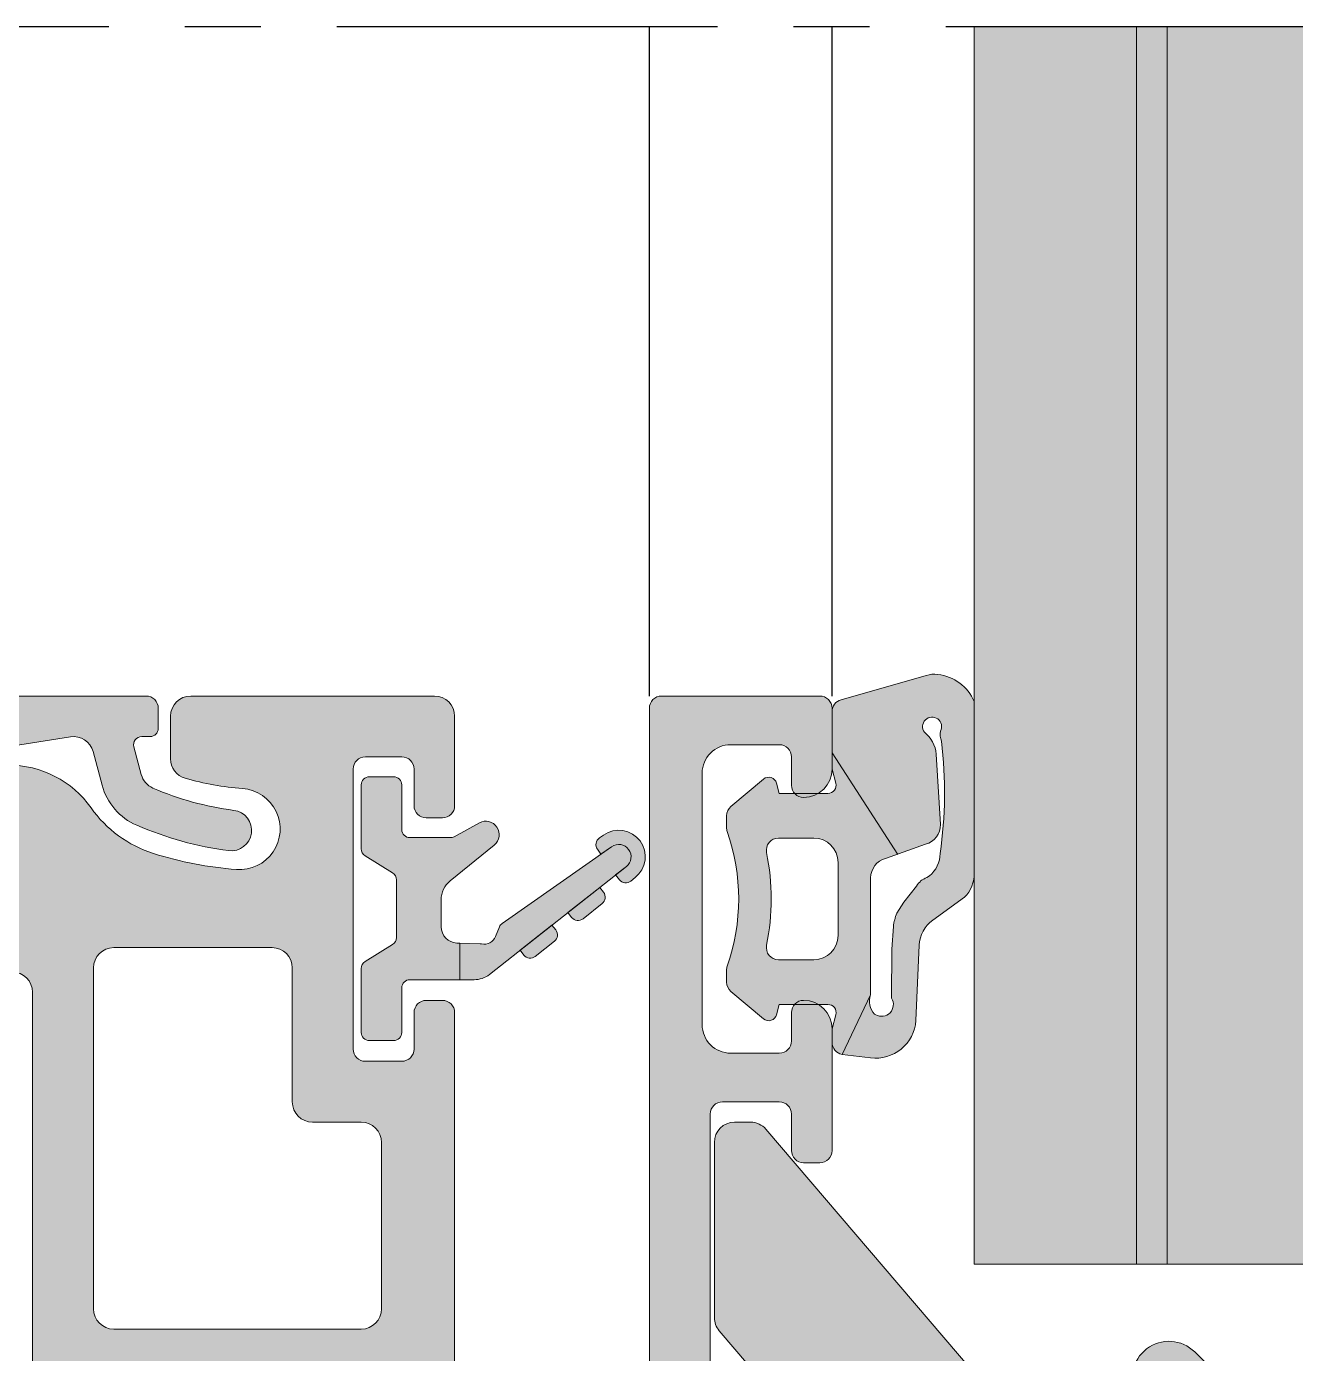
# Model space of a CAD drawing. Header units: millimetres. Extents: x -576 to 4430, y -1196 to 2690.
# Drawn here: x 2138.91 to 2154.54, y -649.14 to -632.79 of the extents above; entities that cross this region are included whole.
import ezdxf

# ---------------------------------------------------------------- set-up
doc = ezdxf.new("R2010")
doc.units = ezdxf.units.MM
doc.header["$LTSCALE"] = 0.25
doc.header["$MEASUREMENT"] = 0
doc.linetypes.add('CENTER', pattern=[2, 1.25, -0.25, 0.25, -0.25])
for name, color, linetype, lineweight in [('01_Aluminium [Thin]', 141, 'Continuous', 18), ('01_Fill Glass', 254, 'Continuous', 0), ('01_Fill Plastic', 253, 'Continuous', 0), ('01_Glazing [Thin]', 6, 'Continuous', 18), ('01_Plastic', 3, 'Continuous', 20)]:
    doc.layers.add(name, color=color, linetype=linetype, lineweight=lineweight)
doc.layers.add('01_Fill 2°material', color=7, linetype='Continuous', lineweight=0, true_color=0xbfbfbf)
doc.layers.add('01_Fill Aluminum', color=7, linetype='Continuous', lineweight=0, true_color=0xdcdcdc)
doc.layers.add('ASSI', color=1, linetype='CENTER')
doc.layers.add('FINE', color=7, linetype='Continuous')

msp = doc.modelspace()

# ---------------------------------------------------------------- hatches: boundary and pattern name
at = {"layer": '01_Fill 2°material', "ltscale": 0.25}
h = msp.add_hatch(color=256, dxfattribs=at)
h.dxf.hatch_style = 1
edge = h.paths.add_edge_path()
edge.add_arc((2150.082869815094, -641.0177718605), 0.2500000000006058, 438.03645132710255, 471.7668760545731, ccw=False)
edge.add_arc((2150.079230972071, -641.313231163912), 0.5428696929898681, 382.5962169643944, 444.13626224654064, ccw=False)
edge.add_line((2150.580427592691, -641.1046419718496), (2150.580427592706, -643.2138700308296))
edge.add_arc((2150.180884373867, -643.2329806634834), 0.4000000000000318, 314.7119290243088, 362.73843895605285, ccw=False)
edge.add_line((2150.462301444487, -643.5172418679485), (2150.070886313438, -643.798675847027))
edge.add_arc((2150.304397820119, -644.1234409563722), 0.4000000000002781, 485.7167622531207, 537.5274752523342)
edge.add_line((2149.904770210647, -644.106184834307), (2149.864570038768, -645.0371644905645))
edge.add_arc((2149.365969061261, -644.9997871548949), 0.4999999999926932, 262.99360772468975, 355.7128735626858, ccw=False)
edge.add_line((2149.304979022612, -645.4960534293668), (2148.954146527023, -645.452936883742))
edge.add_line((2148.954146527023, -645.452936883742), (2149.305427610225, -644.7199360738286))
edge.add_arc((2149.515481381685, -644.8009961269736), 0.2251517690805374, 518.8983266011015, 584.0103272438629)
edge.add_arc((2149.352987376395, -644.9772052233047), 0.01978431694102304, 399.35375148312124, 448.3734630290342, ccw=False)
edge.add_arc((2149.440313458977, -644.8379015618848), 0.1457933144468498, 240.3934355554911, 391.9492810514324)
edge.add_line((2149.564021543642, -644.7607523536817), (2149.567217727035, -644.155071574045))
edge.add_line((2149.567217727035, -644.155071574045), (2149.586318487319, -643.8766050720224))
edge.add_arc((2148.961583415403, -643.6314332121237), 0.6711208169678048, 338.5729057719276, 353.0954420271703)
edge.add_line((2149.627837117705, -643.7121125473759), (2149.713494801729, -643.5755369147737))
edge.add_line((2149.713494801728, -643.5755369147737), (2149.871026505245, -643.3781827421371))
edge.add_arc((2150.395179598685, -643.8894224225132), 0.7321901912429457, 482.9024375159727, 495.7145556032654, ccw=False)
edge.add_line((2149.997446441059, -643.2746779134068), (2150.029962380588, -643.2528584803285))
edge.add_arc((2149.807337518921, -642.9768047275893), 0.3546371433360143, 308.8846055349915, 359.8060012747791)
edge.add_arc((2144.969390621645, -642.2264771081946), 5.24668493684652, 351.7646998648066, 366.9066713819242)
edge.add_arc((2150.413748807849, -641.5123427315339), 0.2500000000000436, 169.909760888926, 199.4406964171996, ccw=False)
edge.add_arc((2150.063512667983, -641.4146031575801), 0.117247234685073, 332.6095379947188, 576.652271820532)
edge.add_arc((2149.736517838086, -641.7822856896491), 0.3779901298675551, 362.67500966416947, 411.95833205807594, ccw=False)
edge.add_line((2150.114096081963, -641.7646446004464), (2150.167113989643, -642.6210851768683))
edge.add_arc((2149.917113989643, -642.6210851768692), 0.25, 284.999999999981, 359.9999999999837, ccw=False)
edge.add_line((2149.981818750917, -642.862566633441), (2149.639673103394, -642.9847316224004))
edge.add_line((2149.639673103394, -642.9847316224004), (2148.830427592969, -641.7374561367951))
edge.add_line((2148.830427592969, -641.7374561367951), (2148.830427592969, -641.2273426675001))
edge.add_arc((2148.980427592969, -641.2273426674992), 0.1499999999998352, 464.99999999829083, 539.9999999999945, ccw=False)
edge.add_line((2148.941604736208, -641.082453793555), (2149.990162066213, -640.7855967686019))
h = msp.add_hatch(color=256, dxfattribs=at)
h.dxf.hatch_style = 1
h.paths.add_polyline_path([(2144.512937105189, -644.0922700804272, 0.04179124561273846), (2144.496364591881, -644.0903157073021), (2144.243123628036, -644.0817395810996), (2144.243123628036, -644.5324590492241), (2144.422357920212, -644.5324590492241, 0.168439948102292), (2144.608063887463, -644.4680716416883), (2146.296450495041, -643.1373131080495, 0.9724475133584666), (2146.115201316463, -642.893652100644), (2144.767718879257, -643.8386920720009, 0.1442198874746552), (2144.732505535528, -643.8828925972216), (2144.684800426771, -644.0001989450634, -0.3609181235992231)])
at = {"layer": '01_Fill Aluminum', "ltscale": 0.25}
h = msp.add_hatch(color=256, dxfattribs=at)
h.dxf.hatch_style = 1
h.paths.add_polyline_path([(2140.52901578256, -641.4374483890344, -0.4142135623730989), (2140.42901578256, -641.5374483890346), (2140.324895807824, -641.5374483890346, 0.4931454260317503), (2140.228303225195, -641.6633302935448), (2140.320144590396, -642.0060869347099, 0.229199110124749), (2140.462486054824, -642.1708843781234, 0.069395039250314), (2141.461112969764, -642.4464010869276, -1), (2141.395983240802, -642.9421410574819, -0.06939503925034808), (2140.264206070535, -642.6298887875037, -0.2291991101252388), (2139.837181677251, -642.1354964572596), (2139.726584889912, -641.7227436277589, 0.3838640350355407), (2139.44599481708, -641.5405263038858), (2137.908858999029, -641.7839847001308, -0.03931355251937001), (2137.830594947804, -641.7901405276411), (2109.079945289579, -641.7874483901301, 0.4142409884018303), (2108.829921880226, -642.0374483890341), (2108.829921880226, -643.537448482366, 0.4142135623732023), (2109.079921880226, -643.787448482366), (2110.329921880227, -643.7874484823656, -0.4142135623732011), (2110.579921880227, -644.0374484823656), (2110.579921880227, -645.70718679651, -0.2147494919579696), (2110.495640142649, -645.8943697484568), (2110.153549830774, -646.1972317959129, 0.4271890279440246), (2110.14516337284, -646.4138267766709), (2110.509617572539, -646.7906252698915, -1), (2110.150226187914, -647.1382426351906), (2109.430951643524, -646.3946058084998, -0.4514957791874172), (2109.430490922773, -646.1695800568897), (2109.936469717643, -645.7216229868868, 0.1977293419459482), (2109.979921880227, -645.6160409886958), (2109.979921880227, -644.5374484823659, 0.4142135623731332), (2109.829921880227, -644.3874484823657), (2108.079921880226, -644.3874484823659, -0.4142135623731297), (2107.929921880226, -644.2374484823661), (2107.929921880226, -641.1874483890343, -0.4142135623730951), (2108.079921880226, -641.0374483890346), (2140.37901578256, -641.0374483890346, -0.4142135623730951), (2140.52901578256, -641.1874483890349)])
h = msp.add_hatch(color=256, dxfattribs=at)
h.dxf.hatch_style = 1
h.paths.add_polyline_path([(2150.230556445702, -653.5609240718643, 0.2134110148062494), (2150.180561043937, -653.4491247859486, -0.8554596718324744), (2150.34156992591, -653.2002808438702), (2150.432924471674, -653.2409545081771), (2151.247302759803, -653.8031874654288, -0.2679491924330051), (2151.311594448232, -653.9387108169194), (2151.306943529887, -653.9962582086205, 0.5773502691925132), (2151.449479661781, -654.0946627364898), (2151.703191105541, -653.9743031311972, 0.1779757333222569), (2151.775659237093, -653.9003975664149), (2152.250772173261, -652.845891017351, 0.5444665942507276), (2152.112627732242, -652.6351522625343), (2151.323163612838, -652.6403808119255, 0.3039838199159161), (2151.214893847487, -652.7137488314131, -0.4027377512036308), (2151.066214871387, -652.7802400943974), (2150.415281558616, -652.5461697888543, 0.08651792874409417), (2150.36452196201, -652.5373212524753), (2149.730551988856, -652.5373325901862, 0.4142083235018018), (2149.480556459774, -652.7873325893995), (2149.480556458281, -653.2873370625581, -0.4142135614982951), (2148.980556458281, -653.7873370610648), (2147.830427593161, -653.7873370610648, -0.4142135623731138), (2147.330427593161, -653.2873370610648), (2147.330427593161, -646.1874560856858, -0.4142135623726935), (2147.480427593161, -646.037456085686), (2148.18042759316, -646.0374560856851, -0.4142135623731808), (2148.330427593161, -646.1874560856852), (2148.330427593161, -646.6374560856859, 0.4142135623727977), (2148.480427593161, -646.7874560856851), (2148.680427593161, -646.7874560856851, 0.4142135623730065), (2148.830427593161, -646.6374560856852), (2148.830427593161, -645.1374560856854, 0.4142135623729322), (2148.480427593161, -644.7874560856851, 0.4142135623737274), (2148.330427593161, -644.9374560856858), (2148.330427593161, -645.2874560856849, -0.4142135623734771), (2148.180427593161, -645.4374560856857), (2147.580427593161, -645.4374560856857, -0.4142135623730952), (2147.230427593161, -645.0874560856856), (2147.230427593161, -641.9874560856855, -0.4142135623730951), (2147.580427593161, -641.6374560856855), (2148.180427593161, -641.6374560856855, -0.4142135623730949), (2148.330427593161, -641.7874560856857), (2148.330427593161, -642.1374560856859, 0.4142135623737612), (2148.480427593162, -642.287456085686, 0.414213562372429), (2148.830427593161, -641.9374560856857), (2148.830427593161, -641.1874560856858, 0.4142135623730949), (2148.680427593162, -641.037456085686), (2146.730427593161, -641.037456085686, 0.4142135623730949), (2146.580427593161, -641.1874560856855), (2146.580427593161, -681.8874561367487, 0.4142135623732349), (2146.730427593166, -682.0374561367532), (2148.68042759317, -682.0374561367523, 0.4142135623729554), (2148.83042759317, -681.8874561367523), (2148.83042759317, -681.1374561367525, 0.4142135623741238), (2148.480427593169, -680.7874561367523, 0.4142135623724482), (2148.33042759317, -680.9374561367522), (2148.33042759317, -681.287456136752, -0.4142135623730348), (2148.18042759317, -681.437456136752), (2147.58042759317, -681.4374561367529, -0.4142135623734516), (2147.230427593169, -681.0874561367527), (2147.230427593168, -677.9874561367528, -0.4142135623731819), (2147.580427593168, -677.6374561367527), (2148.180427593168, -677.6374561367527, -0.4142135623730933), (2148.330427593168, -677.7874561367528), (2148.330427593168, -678.1374561367523, 0.4142135623729592), (2148.480427593168, -678.2874561367523, 0.4142135623734076), (2148.830427593168, -677.9374561367522), (2148.830427593167, -676.4374561367522, 0.4142135623729178), (2148.680427593167, -676.2874561367523), (2148.480427593167, -676.2874561367523, 0.4142135623730982), (2148.330427593168, -676.4374561367516), (2148.330427593168, -676.8874561367526, -0.4142135623730963), (2148.180427593168, -677.0374561367523), (2147.480427593168, -677.0374561367523, -0.4142135623728102), (2147.330427593168, -676.8874561367525), (2147.330427593161, -669.787575161374, -0.414213562373376), (2147.830427593161, -669.2875751613735), (2148.980556458281, -669.2875751613735, -0.4142135614982954), (2149.480556458281, -669.7875751598801), (2149.480556459774, -670.2875796329984, 0.4142083235022241), (2149.730551988857, -670.5375796322121), (2150.364521962236, -670.5375909699221, 0.08651792874384252), (2150.415281558841, -670.5287424335432), (2151.066214871386, -670.2946721280812, -0.3927928019857341), (2151.213316045336, -670.3574492190043), (2151.216600196361, -670.3648255429771, 0.2944133975750295), (2151.323163612838, -670.4345314105537), (2152.112627732242, -670.439759959944, 0.5486187866263892), (2152.249984168696, -670.2272722399626), (2151.775659237093, -669.1745146560635, 0.1779757333223392), (2151.703191105541, -669.1006090912812), (2151.449479661781, -668.9802494859886, 0.7175489517992584), (2151.305041169127, -669.1028683458931, -0.3297694723300741), (2151.247302759803, -669.2717247570492), (2150.432924471674, -669.8339577143013), (2150.3415924704, -669.8746213411558, -0.8555309015862993), (2150.180561043949, -669.6257874365207, 0.2134110148374408), (2150.230556445738, -669.5139881505621), (2150.230556445738, -667.5875949486831, -0.4142135623730951), (2150.380556445739, -667.4375949486828), (2150.53331621843, -667.4375949486828), (2151.328455482554, -667.9229500284108, 0.5855240683198085), (2151.480556445738, -667.8375949486832), (2151.480556445738, -667.1248033319705, 0.2848632300077674), (2151.206331052119, -666.6748118327106, -0.2837052386889449), (2150.930556445741, -666.227908070301), (2150.930556445741, -663.4348227073785, -0.3475404855726495), (2151.122864138031, -663.1915705796781, 0.07784576050837645), (2151.609866790601, -662.9923833662538, 0.2625904575075046), (2151.730556445739, -662.778423475836), (2151.730556445739, -662.401260937045, 0.4362568589771575), (2151.569366374767, -662.2516789116826, 0.5005337971837872), (2151.333704782567, -662.205447191856, -0.109239323308325), (2150.995836102708, -662.3974716364262), (2151.04004937887, -662.5408075572939, -0.1892102083953591), (2150.274978519664, -662.4834734225158), (2150.340061080532, -662.3483280923299, -0.1892102083956588), (2149.892770071958, -661.866263033148), (2149.753139009661, -661.9210641868028, -0.1892102083952774), (2149.753139009661, -661.1538480356346), (2149.892770071959, -661.2086491892894, -0.1892102083956163), (2150.340061080533, -660.7265841301066), (2150.274978519665, -660.5914387999217, -0.1892102083956132), (2151.04004937887, -660.5341046651436), (2150.995836102709, -660.6774405860112, -0.109239323303742), (2151.333704782545, -660.8694650305833, 0.5005337971962781), (2151.569366374762, -660.8232333107545, 0.4362568589871008), (2151.730556445739, -660.6736512853923), (2151.730556445739, -660.2964887465913, 0.2625904575561037), (2151.609866790518, -660.0825288560732, 0.07784576048274414), (2151.122864138051, -659.8833416427651, -0.3475404855950478), (2150.930556445741, -659.6400895150592), (2150.930556445741, -656.8470041521377, -0.2614125764223711), (2151.17005162982, -656.4202287535006), (2151.24106126166, -656.3768842891051, 0.2614125764223708), (2151.480556445738, -655.9501088904678), (2151.480556445738, -655.2373172737551, 0.5855240683201016), (2151.328455482554, -655.1519621940276), (2150.533316218432, -655.6373172737556), (2150.380556445739, -655.6373172737556, -0.4142135623676329), (2150.230556445738, -655.4873172737581)])
h.paths.add_polyline_path([(2149.480556449468, -655.0873173153251), (2149.480556446367, -655.7794338260851, 0.1539147222063633), (2149.525768435295, -655.922827936293), (2150.085344456814, -656.721985316046, -0.1539147210597826), (2150.130556445741, -656.8653794251333), (2150.130556445741, -659.7824632336736, -0.2874896729518578), (2149.989530804712, -660.0074623205312, 0.6267831705389366), (2149.989530804711, -663.0674499019028, -0.2874896729517761), (2150.130556445741, -663.2924489887612), (2150.130556445741, -666.2095327973042, -0.1539147210597822), (2150.085344456814, -666.3529269063914), (2149.525768435295, -667.1520842861446, 0.1539147225107791), (2149.480556446367, -667.2954783966495), (2149.480556450291, -667.9875662146867, -0.4142135640337475), (2148.980556450291, -668.4875662175216), (2147.830427593161, -668.4875662175216, -0.4142135623730845), (2147.330427593161, -667.9875662175216), (2147.330427593161, -655.0873460049169, -0.4142135623731054), (2147.830427593161, -654.5873460049164), (2148.980556450291, -654.5873460049168, -0.4141967564991652)], flags=16)
at = {"layer": '01_Fill Glass', "ltscale": 0.25}
h = msp.add_hatch(color=256, dxfattribs=at)
h.dxf.hatch_style = 1
h.paths.add_polyline_path([(2169.08042759297, -632.788847806763), (2165.70042759297, -632.788847806763), (2165.70042759297, -648.0374561367935), (2169.08042759297, -648.0374561367935)])
h.paths.add_polyline_path([(2154.96042759297, -632.788847806763), (2150.58042759297, -632.788847806763), (2150.58042759297, -648.0374561367935), (2154.96042759297, -648.0374561367935)])
at = {"layer": '01_Fill Plastic', "ltscale": 0.25}
h = msp.add_hatch(color=256, dxfattribs=at)
h.dxf.hatch_style = 1
h.paths.add_polyline_path([(2139.830427593131, -660.4681109150683, 0.2679491924311124), (2139.580427593131, -660.9011236169604), (2139.580427593131, -660.9874484823654, 0.4142135623730951), (2139.730427593132, -661.137448482365), (2139.980427593131, -661.137448482365, -0.4142135623730951), (2140.130427593132, -661.2874484823656, -0.4142135623730951), (2139.780427593132, -661.637448482365), (2139.230427593132, -661.637448482365, -0.4142135623730929), (2138.980427593132, -661.387448482365), (2138.980427593131, -644.6874484823652, 0.4142135623731567), (2138.730427593131, -644.4374484823652), (2136.630427593132, -644.4374484823661, 0.4142135623730315), (2136.480427593131, -644.5874484823657), (2136.480427593131, -645.4094084892281, 0.1515722198839795), (2136.506772165892, -645.4943162940185, -0.2954336290282391), (2136.561213382149, -647.4964847418983, -0.4388085370838421), (2136.350523782564, -647.5624484823661), (2136.177318701807, -647.4624484823657, -0.4274536914460385), (2136.124433470936, -647.2521460470994, 0.3194865075521569), (2136.035361598389, -645.6975810597946, -0.1705525517306747), (2135.980427593131, -645.5412184757301), (2135.980427593131, -644.2374484823654, -0.4142135623730951), (2136.480427593131, -643.7374484823654), (2137.680427593132, -643.7374484823654, 0.4142135623730951), (2137.930427593132, -643.4874484823654), (2137.930427593132, -642.137448482365, -0.4142135623730951), (2138.180427593132, -641.887448482365), (2138.680427593132, -641.887448482365, -0.2431825038769116), (2139.700247544834, -642.4146295104861, 0.1632472766242585), (2140.470833433752, -642.9771458751643, 0.0580294880929678), (2141.492927593132, -643.1747743842811, 1), (2141.567927593132, -642.1775908505219, -0.05142525583798607), (2140.861196823901, -642.0505707989009, -0.3342234703180295), (2140.680427593132, -641.8103477762911), (2140.680427593132, -641.2874484823656, -0.4142135623730951), (2140.930427593132, -641.0374484823656), (2143.930427593132, -641.0374484823656, -0.4142135623730951), (2144.180427593132, -641.2874484823656), (2144.180427593132, -642.387448482365, -0.4142135623730951), (2144.030427593131, -642.5374484823656), (2143.830427593131, -642.5374484823656, -0.4142135623730952), (2143.680427593132, -642.387448482365), (2143.680427593132, -641.9374484823661, 0.414213562373095), (2143.530427593131, -641.7874484823656), (2143.080427593131, -641.7874484823656, 0.4142135623730949), (2142.930427593132, -641.9374484823661), (2142.930427593132, -645.387448482365, 0.4142135623730952), (2143.080427593131, -645.5374484823656), (2143.530427593131, -645.5374484823656, 0.4142135623730951), (2143.680427593132, -645.387448482365), (2143.680427593132, -644.9374484823661, -0.4142135623730951), (2143.830427593131, -644.7874484823656), (2144.030427593131, -644.7874484823656, -0.4142135623730951), (2144.180427593132, -644.9374484823661), (2144.180427593132, -653.6874484823661, -0.4142135623730951), (2143.930427593132, -653.9374484823661), (2143.780427593131, -653.9374484823661, 0.4142135623730951), (2143.680427593132, -654.0374484823656), (2143.680427593132, -654.262448482365, -0.4142135623730951), (2143.555427593132, -654.387448482365), (2143.355427593132, -654.387448482365, -0.4142135623730951), (2143.230427593132, -654.262448482365), (2143.230427593132, -654.0374484823656, 0.414213562373095), (2143.130427593132, -653.9374484823661), (2142.633980983725, -653.9374484823661, 0.1989123673796691), (2142.457204288428, -654.010671787069), (2141.124361575953, -655.3435144995442, 0.1989123673796471), (2141.080427593131, -655.4495805167212), (2141.080427593131, -656.1124484823654), (2140.930427593132, -656.262448482365), (2141.080427593131, -656.4124484823656), (2141.080427593131, -657.0753164480097, 0.1989123673796468), (2141.124361575953, -657.1813824651877), (2142.457204288428, -658.514225177662, 0.1989123673796694), (2142.633980983725, -658.5874484823657), (2143.130427593132, -658.5874484823657, 0.414213562373095), (2143.230427593132, -658.4874484823654), (2143.230427593132, -658.262448482365, -0.4142135623730951), (2143.355427593132, -658.137448482365), (2143.555427593132, -658.137448482365, -0.4142135623730951), (2143.680427593132, -658.262448482365), (2143.680427593132, -658.4874484823654, 0.4142135623730951), (2143.780427593132, -658.5874484823657), (2143.930427593132, -658.5874484823657, -0.4142135623730951), (2144.180427593132, -658.8374484823657), (2144.180427593132, -663.1874484823661, -0.4142135623730951), (2143.680427593132, -663.6874484823661), (2143.471377435616, -663.6874484823661, -0.3394542588633767), (2143.229895979044, -663.5021532436408), (2142.779899553715, -661.8227437210903, 0.339454258863378), (2142.538418097143, -661.637448482365), (2141.980427593131, -661.637448482365, -0.4142135623730951), (2141.630427593132, -661.2874484823656, -0.4142135623730947), (2141.780427593132, -661.137448482365), (2142.030427593131, -661.137448482365, 0.4142135623730951), (2142.180427593132, -660.9874484823654), (2142.180427593132, -660.9011236169604, 0.267949192431112), (2141.930427593132, -660.4681109150683), (2141.069305999915, -659.9709421314196, 0.1316524975874062), (2140.944305999915, -659.9374484823661), (2140.816549186348, -659.9374484823661, 0.1316524975874065), (2140.691549186348, -659.9709421314196)])
h.paths.add_polyline_path([(2140.242559627488, -654.9525242418736), (2142.084412082292, -653.1106717870684, -0.1989123673796743), (2142.261188777589, -653.0374484823656), (2143.030427593131, -653.0374484823656, 0.4142135623730952), (2143.280427593131, -652.7874484823656), (2143.280427593131, -649.6874484823661, 0.4142135623730965), (2143.030427593131, -649.4374484823661), (2139.980427593132, -649.4374484823661, 0.414213562373095), (2139.730427593132, -649.6874484823661), (2139.730427593132, -654.7403922075177, 0.6681786379193211)], flags=16)
h.paths.add_polyline_path([(2139.730427593132, -657.7845047572132), (2139.730427593132, -659.053602755554, 0.5773502691894988), (2140.105427593131, -659.2701091064996), (2140.986530987607, -658.761403824516, 0.4931454260314452), (2141.038307682903, -658.3681207782724), (2140.242559627487, -657.5723727228574, 0.6681786379192735)], flags=16)
h.paths.add_polyline_path([(2142.406870434616, -659.7039548333119), (2142.791087890037, -659.9257828846262, -0.1989123673797404), (2142.907569346608, -660.0775844742961), (2143.134974306668, -660.9262713391313, 0.3394542588633607), (2143.279863180612, -661.0374484823656), (2143.380427593132, -661.0374484823656, 0.4142135623730951), (2143.530427593131, -660.887448482365), (2143.530427593131, -659.387448482365, 0.4142135623730951), (2143.380427593132, -659.2374484823654), (2142.531870434616, -659.2374484823654, 0.7673269879791066)], flags=16)
h.paths.add_polyline_path([(2143.030427593131, -648.8374484823657, 0.4142135623730948), (2143.280427593131, -648.5874484823657), (2143.280427593131, -646.5374484823656, 0.4142135623730941), (2143.030427593131, -646.2874484823656), (2142.430427593132, -646.2874484823656, -0.4142135623730959), (2142.180427593132, -646.0374484823656), (2142.180427593132, -644.387448482365, 0.4142135623730957), (2141.930427593132, -644.137448482365), (2139.980427593131, -644.137448482365, 0.4142135623731041), (2139.730427593131, -644.387448482365), (2139.730427593132, -648.5874484823657, 0.4142135623730871), (2139.980427593132, -648.8374484823657)], flags=16)
h = msp.add_hatch(color=256, dxfattribs=at)
h.dxf.hatch_style = 1
h.paths.add_polyline_path([(2149.639673103394, -642.9847316224004), (2149.49072284543, -643.037915132848, 0.3394542591779734), (2149.305427606705, -643.2793965903602), (2149.305427610226, -644.7199360738296), (2148.954146527023, -645.452936883742, -0.3635220656709756), (2148.830427592969, -645.3052571438566), (2148.830427592969, -645.1374561367948), (2148.877028799451, -644.9633058351747, 0.493041807867334), (2148.78042759297, -644.8374561367955), (2148.18042759297, -644.8374561367955), (2148.146697638314, -644.9633380413052, -0.5486187866261858), (2147.985826294717, -645.0140605811066), (2147.584009451517, -644.6768962161768, -0.2216946626429748), (2147.53042759297, -644.5619895497093), (2147.53042759297, -644.4163759283574, -0.08471955629338988), (2147.538918159007, -644.3666257514769, 0.1706640371966394), (2147.538918159007, -642.7082865221137, -0.08471955629338498), (2147.53042759297, -642.6585363452323), (2147.53042759297, -642.5129227238813, -0.2216946626427947), (2147.584009451517, -642.3980160574138), (2147.985826294716, -642.0608516924831, -0.5486187866265202), (2148.146697638314, -642.1115742322845), (2148.18042759297, -642.2374561367951), (2148.78042759297, -642.2374561367951, 0.4930418078672826), (2148.877028799451, -642.111606438416), (2148.830427592969, -641.9374561367949), (2148.830427592969, -641.7374561367951)])
h.paths.add_polyline_path([(2148.9054276062, -643.0874561360051, 0.414213561602283), (2148.6054276062, -642.7874561367953), (2148.170828903831, -642.7874561367953, 0.4734736942744691), (2148.023759986903, -642.9669643335174, -0.09933114856506038), (2148.023759986903, -644.1079479400732, 0.4734736942741639), (2148.170828903831, -644.2874561367953), (2148.605427608569, -644.2874561367953, 0.4142135631438306), (2148.905427608568, -643.9874561360057)], flags=16)
h = msp.add_hatch(color=256, dxfattribs=at)
h.dxf.hatch_style = 1
h.paths.add_polyline_path([(2143.629321219662, -644.5324590492241, 0.4142135623730951), (2143.529321219662, -644.6324590492245), (2143.529321219662, -645.1824590557248, -0.4142135623730951), (2143.429321219662, -645.2824590557243), (2143.129321221287, -645.2824590557243, -0.4142135623730951), (2143.029321221286, -645.1824590557248), (2143.029321221286, -644.3940973864305, -0.2599245253259938), (2143.076745343661, -644.3090340153963), (2143.416516768163, -644.0990284557988, 0.259924525325994), (2143.463940890537, -644.0139650847636), (2143.463940890537, -643.3009529595597, 0.2599245253262124), (2143.416516768162, -643.2158895885245), (2143.076745343661, -643.005884028928, -0.2599245253262124), (2143.029321221286, -642.9208206578928), (2143.029321221286, -642.1324589885994, -0.4142135623730951), (2143.129321221287, -642.032458988599), (2143.429321219662, -642.032458988599, -0.4142135623730951), (2143.529321219661, -642.1324589885994), (2143.529321219661, -642.6824589950998, 0.4142135623730951), (2143.629321219662, -642.7824589950992), (2144.126143176621, -642.7824589950992, 0.1257884872694383), (2144.174131805994, -642.7701920644108), (2144.484950714915, -642.600178937782, -0.9128508813893341), (2144.668363002257, -642.8731752586395), (2144.124811078721, -643.3151016995876, 0.2257618688494805), (2144.014063793036, -643.5478750015877), (2144.014063793036, -643.8806407956749, 0.404332735582866), (2144.207294544454, -644.0805262060317), (2144.243123628036, -644.0817395810996), (2144.243123628036, -644.5324590492241)])
h.paths.add_polyline_path([(2145.173240387068, -644.2454321724676, -0.414213718430459), (2145.032800832983, -644.2287965989949), (2144.986374456286, -644.1698935410991), (2145.379061963286, -643.8603835737244), (2145.42548845179, -643.9192868172254, -0.4142133005524231), (2145.408852864829, -644.0597262681226)])
h.paths.add_polyline_path([(2145.762271896921, -643.7811672738812, -0.4142137935693997), (2145.621832325692, -643.7645316909334), (2145.575405949537, -643.7056286118491), (2145.968093456537, -643.3961186735992), (2146.01451993768, -643.4550218932623, -0.4142133133491102), (2145.997884364096, -643.5954613488543)])
h.paths.add_polyline_path([(2146.210863833562, -643.3002667876076), (2146.164437442912, -643.2413637118493), (2146.296450544658, -643.1373130689412, 0.9724473110512145), (2146.115201316463, -642.893652100644), (2145.982004142095, -642.9870682746682), (2145.938939403361, -642.925664607304, -0.414213368143234), (2145.96339129284, -642.7863732154733), (2146.014716529109, -642.7503768148804, -0.9724480924096537), (2146.404778963395, -643.2747537968721), (2146.351303378237, -643.3169023686628, -0.4142136834200639)])
at = {"layer": '01_Fill Plastic'}
msp.add_hatch(color=256, dxfattribs=at).paths.add_polyline_path([(2147.440313691891, -648.8575846032786, -0.1785576238053416), (2147.380427592969, -648.6952371221863), (2147.380427592969, -646.5374561367956, -0.4142135623730951), (2147.630427592969, -646.2874561367956), (2147.826045546534, -646.2874561367956, -0.219426907386545), (2148.016159447612, -646.3751086557035), (2151.484674021749, -650.4368460611635, 0.2194269073865445), (2152.245129626061, -650.7874561367947), (2152.80722251222, -650.7874561367947, 0.577350269189692), (2153.023728863166, -650.4124561367947), (2152.590716161266, -649.6624561367822, -0.8769764629927752), (2153.298625644503, -649.1192580852482), (2154.673930477236, -650.4945629179814, 0.1989123673792008), (2155.381037258421, -650.7874561367947), (2156.807222512218, -650.787456136797, 0.5773502691902231), (2157.023728863166, -650.4124561367951), (2156.590716161266, -649.6624561367822, -0.8769764629927714), (2157.298625644503, -649.1192580852482), (2158.673930477236, -650.4945629179814, 0.1989123673782891), (2159.381037258418, -650.7874561367947), (2160.807222512216, -650.787456136802, 0.5773502691913927), (2161.023728863167, -650.4124561367963), (2160.590716161266, -649.6624561367822, -0.8769764629927711), (2161.298625644503, -649.1192580852482), (2162.673930477246, -650.4945629179914, 0.1989123673792836), (2163.381037258434, -650.7874561368056), (2164.807222512223, -650.7874561368075, 0.5773502691899656), (2165.023728863169, -650.4124561368077), (2164.590716161269, -649.6624561367947, -0.8769764629925677), (2165.298625644507, -649.119258085261), (2166.673930477227, -650.4945629179814, 0.1989123673796149), (2167.381037258413, -650.7874561367947), (2167.880427592972, -650.7874561367947, -0.4142135623730949), (2168.130427592972, -651.0374561367947), (2168.130427592972, -652.2874561368027, -0.4142135623732053), (2167.880427592971, -652.5374561368029), (2151.043787131938, -652.5374561367965, -0.2194269073864251), (2150.283331527627, -652.1868460611654)])

# ---------------------------------------------------------------- linework, layer by layer
at = {"layer": '01_Aluminium [Thin]', "ltscale": 0.25}
msp.add_lwpolyline([(2108.079921880226, -641.0374483890346), (2140.37901578256, -641.0374483890346, -0.414213562373095), (2140.52901578256, -641.1874483890347), (2140.52901578256, -641.4374483890347, -0.414213562373095), (2140.42901578256, -641.5374483890346), (2140.324895807824, -641.5374483890346, 0.4931454260312466), (2140.228303225195, -641.663330293545), (2140.320144590396, -642.0060869347085, 0.2291991101250352), (2140.462486054823, -642.170884378123, 0.0693950392503798), (2141.461112969764, -642.4464010869276, -0.9999999999999999), (2141.395983240802, -642.9421410574819, -0.06939503925037958), (2140.264206070535, -642.6298887875034, -0.229199110125026), (2139.837181677251, -642.1354964572597), (2139.726584889912, -641.722743627759, 0.3838640350354089), (2139.445994817081, -641.5405263038858), (2137.908858999029, -641.7839847001308, -0.03931355251937281)], format="xyb", dxfattribs=at)
at = {"layer": '01_Aluminium [Thin]'}
msp.add_lwpolyline([(2147.330427593161, -653.287337061066), (2147.330427593161, -646.1874560856868, -0.4142135623726509), (2147.480427593161, -646.0374560856872), (2148.180427593161, -646.0374560856862, -0.414213562373539), (2148.330427593161, -646.1874560856868), (2148.330427593161, -646.6374560856866, 0.4142135623735375), (2148.480427593161, -646.7874560856862), (2148.680427593161, -646.7874560856862, 0.414213562372873), (2148.830427593161, -646.6374560856866), (2148.830427593161, -645.1374560856866, 0.4142135623729987), (2148.480427593161, -644.7874560856862, 0.4142135623735375), (2148.330427593161, -644.9374560856868), (2148.330427593161, -645.2874560856862, -0.4142135623728744), (2148.180427593161, -645.4374560856868), (2147.580427593161, -645.4374560856868, -0.4142135623732854), (2147.230427593161, -645.0874560856864), (2147.230427593161, -641.987456085687, -0.4142135623736659), (2147.580427593161, -641.6374560856866), (2148.180427593161, -641.6374560856866, -0.414213562373539), (2148.330427593161, -641.7874560856872), (2148.330427593161, -642.1374560856866, 0.414213562373095), (2148.480427593161, -642.2874560856872, 0.414213562373095), (2148.830427593161, -641.9374560856868), (2148.830427593161, -641.1874560856868, 0.4142135623735389), (2148.680427593161, -641.0374560856872), (2146.730427593161, -641.0374560856872, 0.4142135623735388), (2146.580427593161, -641.1874560856868), (2146.580427593161, -681.8874561367538, 0.4142135623734899)], format="xyb", dxfattribs=at)
at = {"layer": '01_Glazing [Thin]'}
for p, q in [((2152.58042759297, -648.0374561367935), (2152.58042759297, -632.788847806763)), ((2152.96042759297, -648.0374561367935), (2152.96042759297, -632.788847806763))]:
    msp.add_line(p, q, dxfattribs=at)
msp.add_lwpolyline([(2150.58042759297, -632.788847806763), (2150.58042759297, -648.0374561367935), (2169.08042759297, -648.0374561367935), (2169.08042759297, -632.788847806763)], dxfattribs=at)
at = {"layer": '01_Plastic'}
for p, q in [((2149.642942744742, -642.9897710615433), (2148.830427592969, -641.7374561367951)), ((2149.305427610225, -644.7199360738296), (2148.954146527023, -645.452936883742))]:
    msp.add_line(p, q, dxfattribs=at)
for points in [[(2147.530427592969, -644.4163759283574), (2147.530427592969, -644.5619895497093, 0.2216946626430081), (2147.584009451517, -644.6768962161768), (2147.985826294717, -645.0140605811066, 0.5486187866267122), (2148.146697638314, -644.9633380413052), (2148.180427592969, -644.8374561367955), (2148.780427592969, -644.8374561367955, -0.4930418078677276), (2148.877028799451, -644.9633058351747), (2148.830427592969, -645.1374561367948), (2148.830427592969, -645.3052571438566, 0.3635220656717463), (2148.954146527023, -645.452936883742), (2149.304979022619, -645.4960534293677, 0.4281836298403364), (2149.864570038768, -645.0371644905654), (2149.904770210647, -644.106184834307, -0.229998414771881), (2150.070886313438, -643.7986758470261), (2150.462301444486, -643.5172418679495, 0.2126774621090025), (2150.580427592705, -643.2138700308296), (2150.580427592691, -641.1046419718505, 0.2751644614747905), (2150.134692153972, -640.7732019416762, 0.1482486960089235), (2149.990162066213, -640.7855967686019), (2148.941604736208, -641.082453793555, 0.3394542588716349), (2148.830427592969, -641.2273426674992), (2148.830427592969, -641.9374561367949), (2148.877028799451, -642.111606438415, -0.4930418078680689), (2148.780427592969, -642.2374561367951), (2148.180427592969, -642.2374561367951), (2148.146697638314, -642.1115742322845, 0.5486187866267122), (2147.985826294716, -642.0608516924831), (2147.584009451517, -642.3980160574129, 0.2216946626428772), (2147.530427592969, -642.5129227238813), (2147.530427592969, -642.6585363452332, 0.08471955629315167), (2147.538918159007, -642.7082865221137, -0.170664037196583), (2147.538918159007, -644.3666257514769, 0.08471955629334697)], [(2149.305427610225, -644.7199360738296), (2149.305427606705, -643.2793965900773, -0.3394542588633513), (2149.490722845429, -643.037915132848), (2149.981818750917, -642.862566633441, 0.3394542588633822), (2150.167113989642, -642.6210851768692), (2150.113389005421, -641.7532226287531, 0.2104988214666982), (2149.969448354283, -641.484594720856, -1.80484133910757), (2150.167615547573, -641.4685429805513, 0.129570901875661), (2150.178002185229, -641.5955504831172, -0.06616561695907498), (2150.161972629402, -642.9780054970497, -0.2259163896485334), (2150.029962380588, -643.2528584803276), (2149.997446441059, -643.2746779134059, 0.1610760473793475), (2149.871026505245, -643.378182742138), (2149.713494801728, -643.5755369147737), (2149.627837117704, -643.7121125473759, 0.05476775492906453), (2149.586318487318, -643.8766050720224), (2149.567217727034, -644.155071574045), (2149.564021543641, -644.7607523536817, -0.7781693884769572), (2149.368285513785, -644.9646598580575, 0.2172113476244862), (2149.353548946567, -644.9574288779459, -0.2920037080990359)], [(2146.29645049303, -643.137313109635), (2146.164437442912, -643.2413637118491), (2146.210863833563, -643.3002667876069, 0.4142136834205457), (2146.351303378238, -643.3169023686628), (2146.404778971609, -643.2747537903988, 0.9724475123924999), (2146.014716839691, -642.7503765970582), (2145.963391292841, -642.7863732154733, 0.4142133681436818), (2145.938939403362, -642.9256646073038), (2145.982004156162, -642.9870682947239), (2146.115201318808, -642.8936520989994, -0.9724475123925002)], [(2148.905427608568, -643.9874561367951, -0.414213562373095), (2148.605427608568, -644.2874561367953), (2148.170828903831, -644.2874561367953, -0.4734736942733473), (2148.023759986903, -644.1079479400732, 0.09933114856515282), (2148.023759986902, -642.9669643335164, -0.4734736942734832), (2148.170828903831, -642.7874561367944), (2148.6054276062, -642.7874561367953, -0.4142135623731616), (2148.9054276062, -643.0874561367946)], [(2144.496364591882, -644.0903157073019), (2144.243123628038, -644.0817395810989), (2144.243123628038, -644.5324590492239), (2144.422357920213, -644.5324590492239, 0.1684399481022875), (2144.608063887464, -644.4680716416876), (2146.29645049303, -643.137313109635, 0.9724475123924976), (2146.115201318808, -642.8936520989994), (2144.767718879258, -643.8386920720009, 0.1442199486728241), (2144.732505526495, -643.8828926194349), (2144.684800416187, -644.0001989710934, -0.3609180715816335), (2144.512937105191, -644.0922700804269, 0.04179124561202995)], [(2145.575405949538, -643.7056286118489), (2145.621832325693, -643.7645316909329, 0.4142137935689903), (2145.762271896922, -643.7811672738815), (2145.997884364097, -643.5954613488539, 0.414213313348904), (2146.014519937682, -643.4550218932616), (2145.968093456538, -643.396118673599)], [(2145.032800832984, -644.2287965989949, 0.414213718431085), (2145.173240387069, -644.2454321724674), (2145.40885286483, -644.059726268122, 0.4142133005529309), (2145.425488451792, -643.9192868172249), (2145.379061963288, -643.860383573724), (2144.986374456288, -644.1698935410991)], [(2139.730427593132, -644.3874484823655, -0.4142135623730924), (2139.980427593132, -644.1374484823655), (2141.930427593133, -644.1374484823652, -0.4142135623731005), (2142.180427593133, -644.3874484823652), (2142.180427593132, -646.0374484823653, 0.4142135623730971), (2142.430427593132, -646.2874484823653), (2143.030427593133, -646.2874484823653, -0.4142135623730932), (2143.280427593133, -646.5374484823653), (2143.280427593133, -648.5874484823653, -0.4142135623730992), (2143.030427593133, -648.8374484823653), (2139.980427593132, -648.8374484823653, -0.4142135623730916), (2139.730427593132, -648.5874484823653)]]:
    msp.add_lwpolyline(points, format="xyb", close=True, dxfattribs=at)
for points in [[(2138.680427593133, -641.8874484823652, -0.2431825038768698), (2139.700247544835, -642.4146295104861, 0.1632472766241914), (2140.470833433752, -642.9771458751634, 0.05802948809300222), (2141.492927593133, -643.1747743842807, 0.9999999999999999), (2141.567927593132, -642.1775908505217, -0.05142525583800597), (2140.861196823902, -642.0505707989005, -0.3342234703179235), (2140.680427593133, -641.8103477762909), (2140.680427593133, -641.2874484823653, -0.414213562373095), (2140.930427593133, -641.0374484823653), (2143.930427593133, -641.0374484823653, -0.414213562373095), (2144.180427593133, -641.2874484823653), (2144.180427593133, -642.3874484823652, -0.414213562373095), (2144.030427593133, -642.5374484823653), (2143.830427593132, -642.5374484823653, -0.4142135623730953), (2143.680427593133, -642.3874484823652), (2143.680427593133, -641.9374484823654, 0.4142135623729563), (2143.530427593133, -641.7874484823653), (2143.080427593132, -641.7874484823653, 0.4142135623730672), (2142.930427593133, -641.9374484823654), (2142.930427593133, -645.3874484823652, 0.4142135623730953), (2143.080427593132, -645.5374484823653), (2143.530427593133, -645.5374484823653, 0.414213562373095), (2143.680427593133, -645.3874484823652), (2143.680427593133, -644.9374484823654, -0.414213562373095), (2143.830427593132, -644.7874484823653), (2144.030427593133, -644.7874484823653, -0.414213562373095), (2144.180427593133, -644.9374484823654), (2144.180427593133, -653.6874484823654, -0.414213562373095)], [(2144.484950714917, -642.600178937782), (2144.174131805994, -642.7701920644108, -0.1257884872694228), (2144.126143176621, -642.782458995099), (2143.629321219663, -642.782458995099, -0.414213562373095), (2143.529321219663, -642.6824589950991), (2143.529321219663, -642.132458988599, 0.414213562373095), (2143.429321219663, -642.032458988599), (2143.129321221288, -642.032458988599, 0.414213562373095), (2143.029321221288, -642.132458988599), (2143.029321221288, -642.9208206578924, 0.2599245253261311), (2143.076745343662, -643.0058840289275), (2143.416516768164, -643.2158895885243, -0.2599245253261311), (2143.463940890538, -643.3009529595593), (2143.463940890538, -644.0139650847636, -0.2599245253260571), (2143.416516768164, -644.0990284557986), (2143.076745343662, -644.3090340153956, 0.2599245253260573), (2143.029321221288, -644.3940973864308), (2143.029321221288, -645.1824590557239, 0.414213562373095), (2143.129321221288, -645.2824590557241), (2143.429321219663, -645.2824590557241, 0.414213562373095), (2143.529321219663, -645.1824590557239), (2143.529321219663, -644.632459049224, -0.414213562373095), (2143.629321219663, -644.5324590492239), (2144.243123628038, -644.5324590492239), (2144.243123628038, -644.0817395810989), (2144.207294544453, -644.0805262060312, -0.4043327355797069), (2144.014063793038, -643.880640795674), (2144.014063793038, -643.5478750015875, -0.2257618688495852), (2144.124811078722, -643.3151016995871), (2144.668362995903, -642.8731752638062, 0.9128508894211392), (2144.484950719563, -642.6001789352401)], [(2138.980427593132, -661.3874484823652), (2138.980427593132, -644.6874484823652, 0.414213562373095), (2138.730427593132, -644.4374484823652)], [(2154.673930477237, -650.4945629179815), (2153.298625644503, -649.1192580852482, 0.8769764629927085), (2152.590716161267, -649.6624561367823), (2153.023728863166, -650.4124561367948, -0.5773502691896099), (2152.80722251222, -650.7874561367948), (2152.245129626062, -650.7874561367951, -0.2194269073865619), (2151.48467402175, -650.4368460611638), (2148.016159447612, -646.3751086557036, 0.2194269073865277), (2147.826045546534, -646.2874561367958), (2147.63042759297, -646.2874561367958, 0.414213562373095), (2147.38042759297, -646.5374561367958), (2147.38042759297, -648.6952371221869, 0.1785576238053479), (2147.440313691892, -648.8575846032791), (2150.283331527627, -652.1868460611654, 0.2194269073864185), (2151.043787131938, -652.5374561367967), (2167.880427592972, -652.5374561368033, 0.4142135623732282)]]:
    msp.add_lwpolyline(points, format="xyb", dxfattribs=at)
at = {"layer": 'ASSI', "ltscale": 15}
msp.add_line((2105.230877900813, -632.788847806763), (2180.230427592966, -632.788847806763), dxfattribs=at)
at = {"layer": 'FINE'}
for p, q in [((2146.58042759297, -641.0374483890816), (2146.58042759297, -632.7888478067629)), ((2148.83042759297, -641.0374483890816), (2148.83042759297, -632.7888478067631))]:
    msp.add_line(p, q, dxfattribs=at)

doc.saveas('drawing.dxf')
